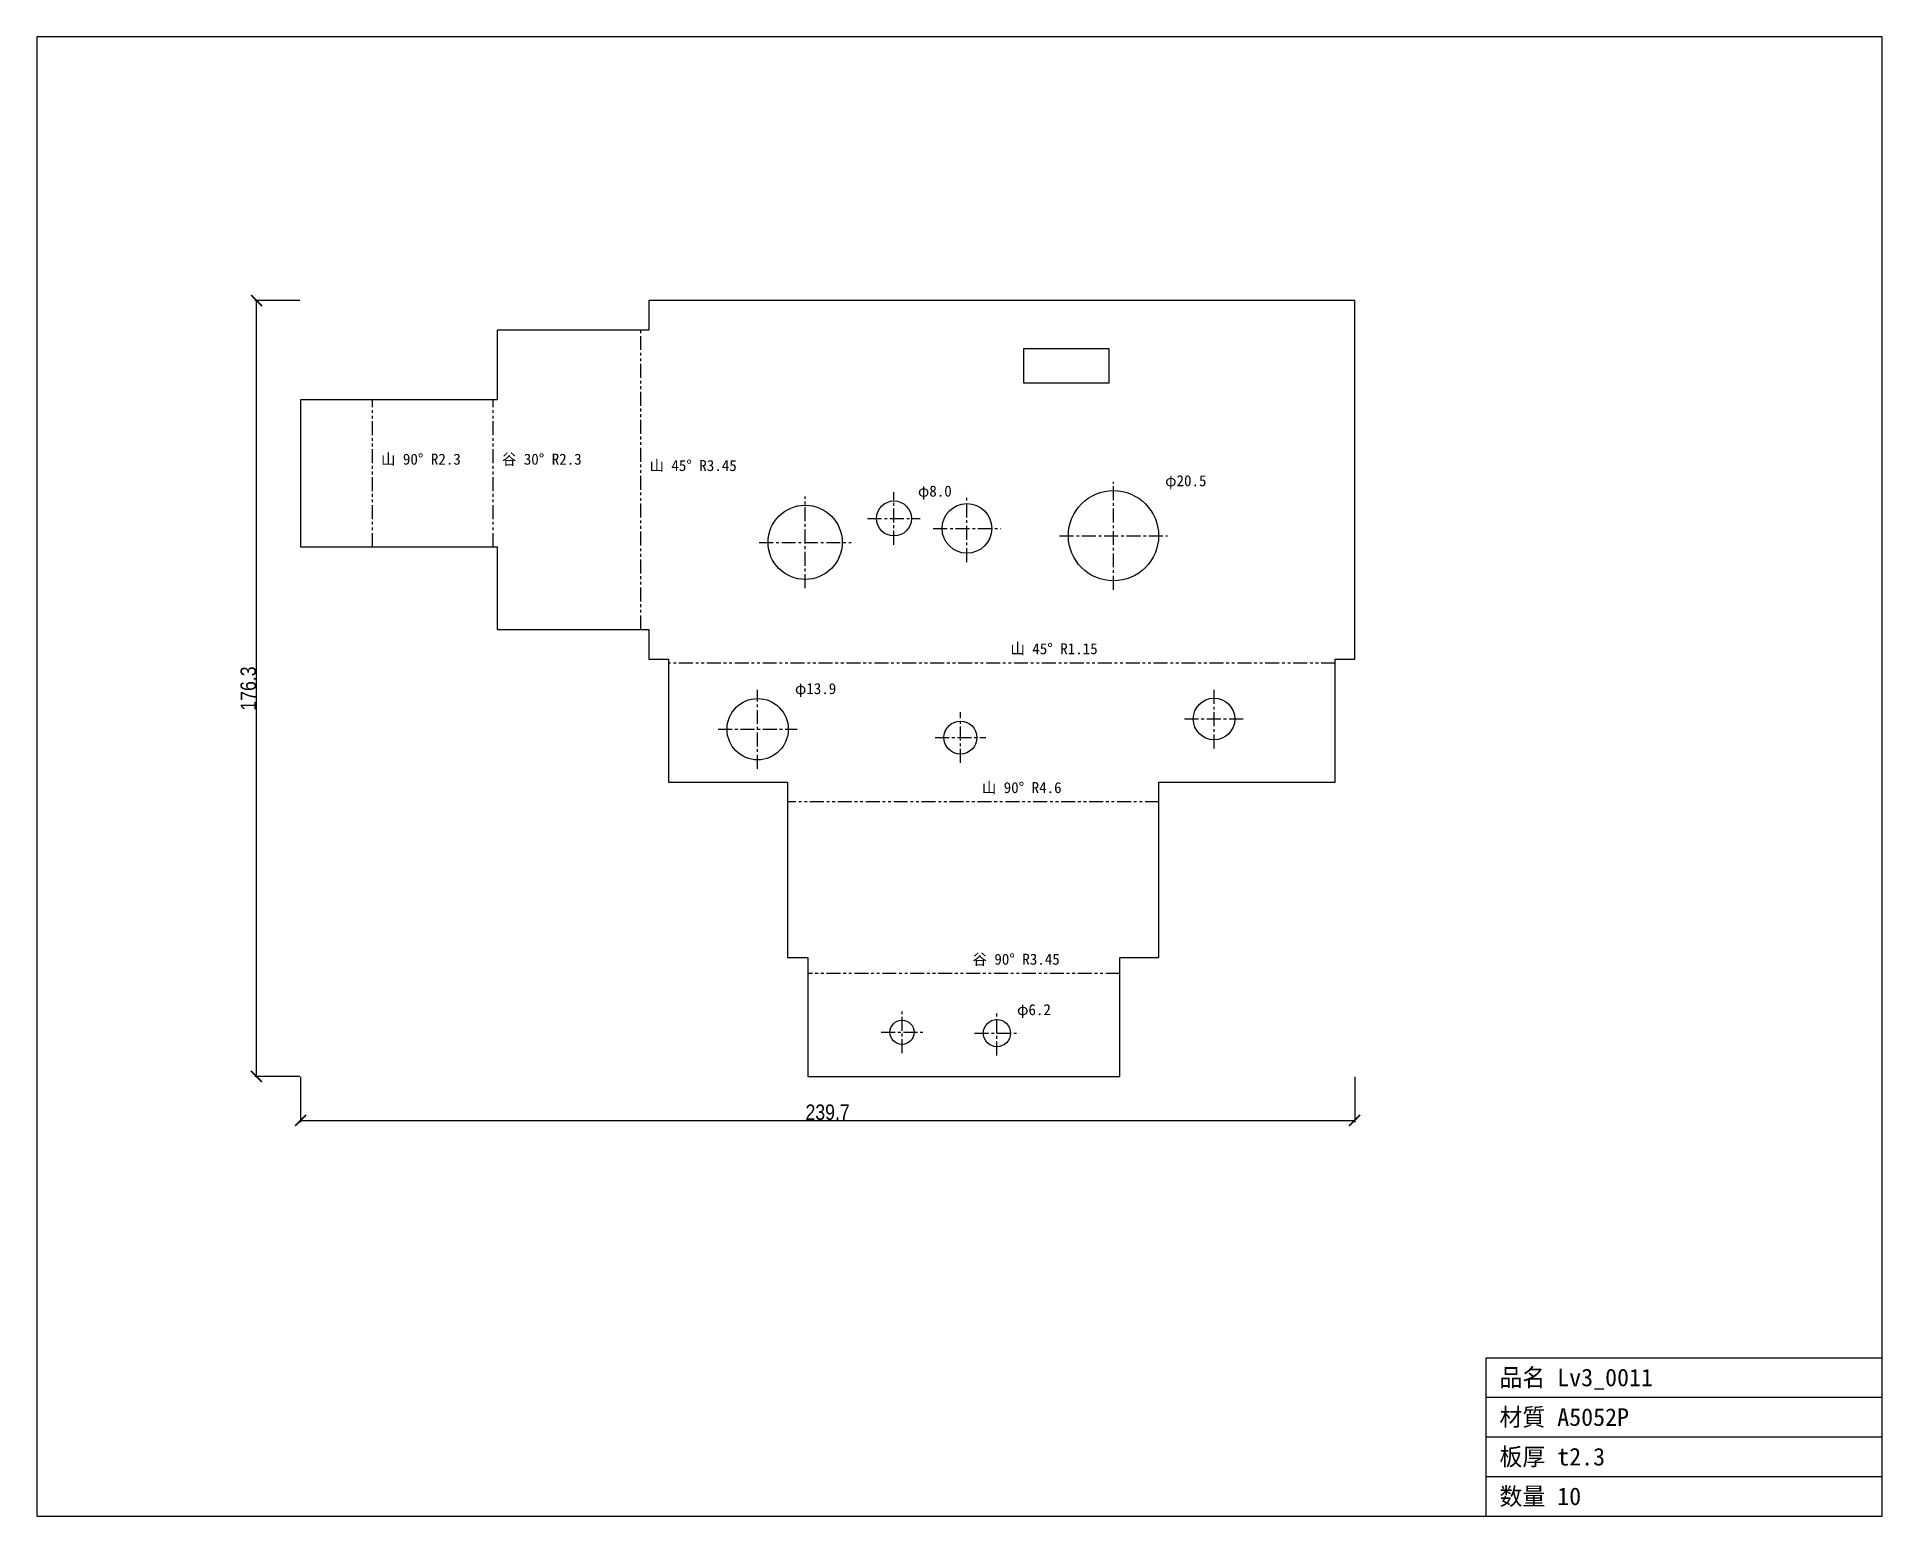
# Model space of a CAD drawing. Header units: millimetres. Extents: x -139 to 280, y -195 to 141.
import ezdxf

# ---------------------------------------------------------------- set-up
doc = ezdxf.new("R2010")
doc.units = ezdxf.units.MM
doc.linetypes.add('CENTER', pattern=[5.08, 3.175, -0.635, 0.635, -0.635])
doc.linetypes.add('PHANTOM', pattern=[6.35, 3.175, -0.635, 0.635, -0.635, 0.635, -0.635])
for name, color, linetype in [('中心線', 7, 'Continuous'), ('図枠', 7, 'Continuous'), ('外形', 7, 'Continuous'), ('寸法', 7, 'Continuous'), ('文字', 7, 'Continuous'), ('曲げ線', 7, 'Continuous')]:
    doc.layers.add(name, color=color, linetype=linetype)
doc.styles.add('OpenSansCondensed-Light', font='OpenSansCondensed-Light.ttf')
doc.dimstyles.new('EZDXF', dxfattribs={"dimtxt": 0.25, "dimasz": 0.175, "dimexe": 0.375, "dimexo": 0.125, "dimgap": 0.1, "dimtad": 1, "dimlfac": 100, "dimzin": 12, "dimdsep": 46, "dimtxsty": 'OpenSansCondensed-Light', "dimblk": 'ARCHTICK', "dimcen": 2.5, "dimazin": 3, "dimtfac": 0.5, "dimtmove": 2, "dimatfit": 3})

# ---------------------------------------------------------------- blocks, each defined once
blk = doc.blocks.new('_ARCHTICK')
at = {"color": 0, "linetype": 'BYBLOCK', "const_width": 0.15}
blk.add_lwpolyline([(-0.5, -0.5), (0.5, 0.5)], dxfattribs=at)

msp = doc.modelspace()

# ---------------------------------------------------------------- linework, layer by layer
at = {"layer": '中心線', "color": 1, "linetype": 'CENTER'}
for p, q in [((55.74, 25.97), (55.74, 37.92)), ((105.67, 15.77), (105.67, 40.28)), ((35.56, 16.11), (35.56, 36.96)), ((72.34, 22.05), (72.34, 37.33)), ((49.76, 31.95), (61.71, 31.95)), ((64.7, 29.69), (79.98, 29.69)), ((25.14, 26.53), (45.99, 26.53)), ((93.42, 28.03), (117.93, 28.03)), ((24.76, -24.92), (24.76, -6.97)), ((128.55, -20.35), (128.55, -6.89)), ((70.87, -23.61), (70.87, -12.1)), ((15.79, -15.94), (33.74, -15.94)), ((121.82, -13.62), (135.28, -13.62)), ((65.12, -17.86), (76.63, -17.86)), ((57.59, -89.57), (57.59, -80.08)), ((79.17, -90.1), (79.17, -79.93)), ((52.85, -84.83), (62.34, -84.83)), ((74.09, -85.02), (84.26, -85.02))]:
    msp.add_line(p, q, dxfattribs=at)
at = {"layer": '図枠'}
for p, q in [((280.46, 141.4), (-139.14, 141.4)), ((-139.14, 141.4), (-139.14, -194.79)), ((280.46, -194.79), (280.46, 141.4)), ((190.46, -194.79), (190.46, -158.79)), ((190.46, -158.79), (280.46, -158.79)), ((190.46, -167.79), (280.46, -167.79)), ((190.46, -176.79), (280.46, -176.79)), ((190.46, -185.79), (280.46, -185.79)), ((-139.14, -194.79), (280.46, -194.79))]:
    msp.add_line(p, q, dxfattribs=at)
at = {"layer": '外形'}
for p, q in [((160.53, 81.47), (0, 81.47)), ((0, 81.47), (0, 74.72)), ((160.53, 0), (160.53, 81.47)), ((0, 74.72), (-34.47, 74.72)), ((-34.47, 74.72), (-34.47, 58.9)), ((85.27, 62.73), (85.27, 70.59)), ((85.27, 70.59), (104.64, 70.59)), ((104.64, 70.59), (104.64, 62.73)), ((-34.47, 58.9), (-79.21, 58.9)), ((-79.21, 58.9), (-79.21, 25.47)), ((104.64, 62.73), (85.27, 62.73)), ((-79.21, 25.47), (-34.47, 25.47)), ((-34.47, 25.47), (-34.47, 6.75)), ((-34.47, 6.75), (0, 6.75)), ((0, 6.75), (0, 0)), ((0, 0), (4.45, 0)), ((4.45, 0), (4.45, -27.96)), ((156.08, -27.96), (156.08, 0)), ((156.08, 0), (160.53, 0)), ((4.45, -27.96), (31.51, -27.96)), ((31.51, -27.96), (31.51, -67.86)), ((116.02, -67.86), (116.02, -27.96)), ((116.02, -27.96), (156.08, -27.96)), ((31.51, -67.86), (36.18, -67.86)), ((36.18, -67.86), (36.18, -94.86)), ((107.09, -94.86), (107.09, -67.86)), ((107.09, -67.86), (116.02, -67.86)), ((36.18, -94.86), (107.09, -94.86))]:
    msp.add_line(p, q, dxfattribs=at)
for centre, radius in [((105.67, 28.03), 10.26), ((35.56, 26.53), 8.43), ((55.74, 31.95), 3.98), ((72.34, 29.69), 5.64), ((24.76, -15.94), 6.97), ((128.55, -13.62), 4.73), ((70.87, -17.86), 3.75), ((57.59, -84.83), 2.75), ((79.17, -85.02), 3.08)]:
    msp.add_circle(centre, radius, dxfattribs=at)
at = {"layer": '曲げ線', "color": 3, "linetype": 'PHANTOM'}
for p, q in [((-1.81, 6.75), (-1.81, 74.72)), ((-62.86, 25.47), (-62.86, 58.9)), ((-35.37, 25.47), (-35.37, 58.9)), ((156.08, -0.9), (4.45, -0.9)), ((116.02, -32.47), (31.51, -32.47)), ((107.09, -71.47), (36.18, -71.47))]:
    msp.add_line(p, q, dxfattribs=at)

# ---------------------------------------------------------------- texts
at = {"layer": '文字'}
for s, height, p in [('山 90° R2.3', 2.5, (-60.86, 44.18)), ('谷 30° R2.3', 2.5, (-33.37, 44.18)), ('山 45° R3.45', 2.5, (0.19, 42.74)), ('φ8.0', 2.5, (61.21, 36.92)), ('φ20.5', 2.5, (117.43, 39.28)), ('山 45° R1.15', 2.5, (82.26, 1.1)), ('φ13.9', 2.5, (33.24, -7.97)), ('山 90° R4.6', 2.5, (75.76, -30.47)), ('谷 90° R3.45', 2.5, (73.64, -69.47)), ('φ6.2', 2.5, (83.76, -80.93)), ('品名 Lv3_0011', 4, (193.46, -165.29)), ('材質 A5052P', 4, (193.46, -174.29)), ('板厚 t2.3', 4, (193.46, -183.29)), ('数量 10', 4, (193.46, -192.29))]:
    msp.add_text(s, height=height, dxfattribs=at).set_placement(p)

# ---------------------------------------------------------------- dimensions: what is measured, and where the dimension line sits
at = {"layer": '寸法'}
msp.add_linear_dim(base=(-89.21, -94.86), p1=(-79.21, -94.86), p2=(-79.21, 81.47), angle=90, dimstyle='EZDXF', override={"dimtxt": 3.5, "dimasz": 2.5, "dimdec": 1, "dimlfac": 1}, dxfattribs=at).render()
msp.add_linear_dim(base=(-79.21, -104.86), p1=(-79.21, -94.86), p2=(160.53, -94.86), dimstyle='EZDXF', override={"dimtxt": 3.5, "dimasz": 2.5, "dimdec": 1, "dimlfac": 1}, dxfattribs=at).render()

doc.saveas('drawing.dxf')
